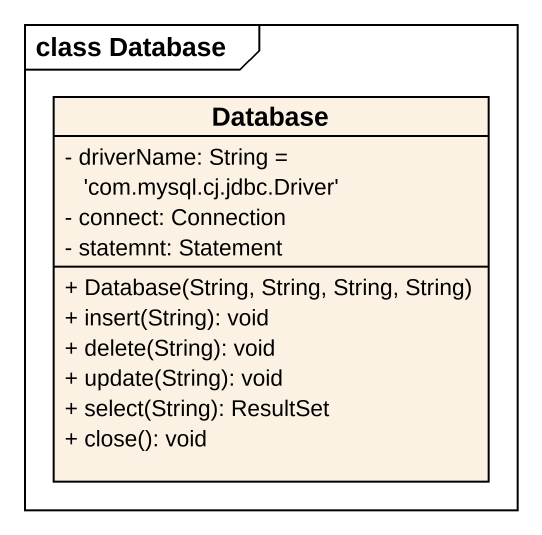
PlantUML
@startuml
mainframe class Database
hide circle
hide empty members
skinparam classAttributeIconSize 0
class "Database" as Database_ {
  - driverName: String = 'com.mysql.cj.jdbc.Driver'
  - connect: Connection
  - statemnt: Statement
  + Database(String, String, String, String)
  + insert(String): void
  + delete(String): void
  + update(String): void
  + select(String): ResultSet
  + close(): void
}
@enduml
